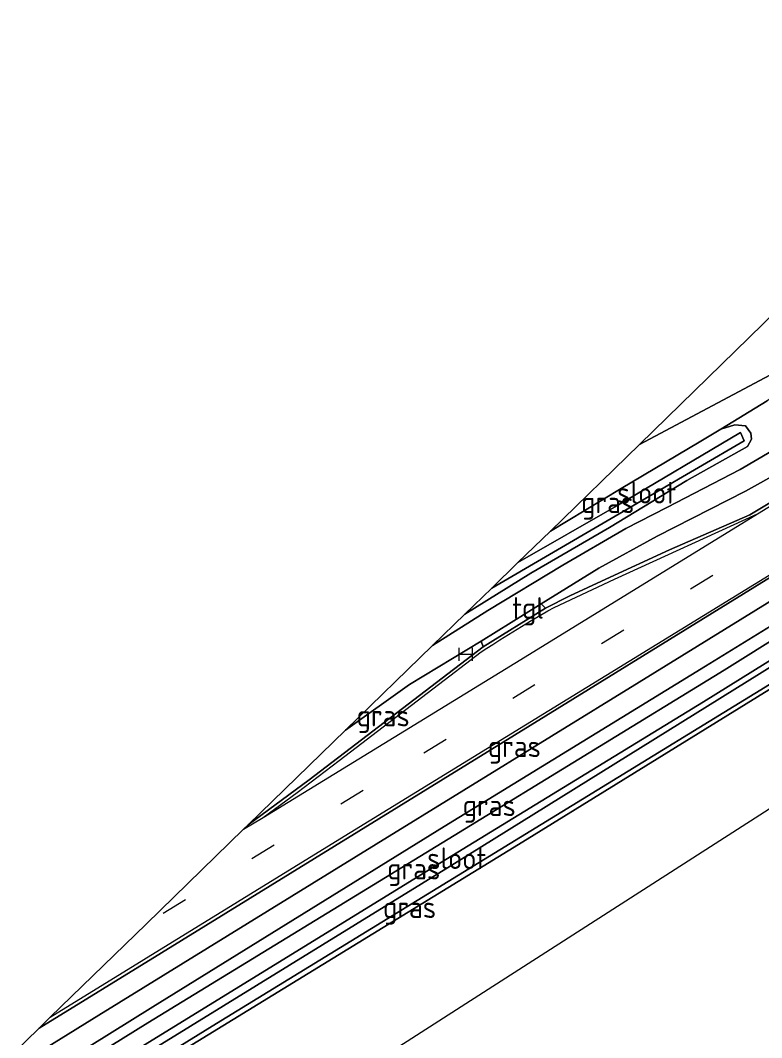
# Model space of a CAD drawing. Extents: x 253736 to 255979, y 477184 to 479215.
# Drawn here: x 255466.4 to 255551.7, y 478758 to 478874.9 of the extents above; entities that cross this region are included whole.
import ezdxf
from ezdxf.enums import TextEntityAlignment as Align

# ---------------------------------------------------------------- set-up
doc = ezdxf.new("R2010")
doc.units = 0
doc.linetypes.add('39strp', pattern=[12, 3, -9])
for name, color, linetype, lineweight in [('af-bs-rasterhekwerk', 8, 'hekwerk', 18), ('bp-b5-grasland', 8, 'Continuous', 18), ('bp-b5-houtwal', 8, 'houtwal', 18), ('gw-bs-insteekwatergang', 8, 'Continuous', 18), ('kd-bs-opnamedtmgrens', 8, 'Continuous', 18), ('mk-bs-39streep 0.15', 8, '39strp', 18), ('mk-bs-streep 0.15', 8, 'Continuous', 18), ('og-b5-grond_ingericht', 8, 'Continuous', 18), ('og-b5-water', 8, 'Continuous', 18), ('og-bs-hoogtelijn', 8, 'Continuous', 18), ('og-bs-inrichtingselement', 8, 'Continuous', 18), ('og-bs-terreinafscheiding', 8, 'Continuous', 18), ('vh-b5-verh_soort', 8, 'Continuous', 18), ('wh-bs-waterlijn', 8, 'Continuous', 18)]:
    doc.layers.add(name, color=color, linetype=linetype, lineweight=lineweight)
doc.styles.add('rtw_iso', font='isocp.shx')
doc.linetypes.add('hekwerk', pattern='A,7,-1.5,[1,RTW.shx,S=0.75,R=0,X=0,Y=0],-1.5', length=10)
doc.linetypes.add('houtwal', pattern='A,8,-1,[1,RTW.shx,S=0.75,R=45,X=0,Y=0],-1,8,-1,[4,RTW.shx,S=0.75,R=0,X=0,Y=0],-1', length=20)

# ---------------------------------------------------------------- blocks, each defined once
blk = doc.blocks.new('dtbattr-r')
at = {"style": 'rtw_iso'}
blk.add_attdef('TAG', text='', height=2.5, dxfattribs=at).set_placement((0, 0), align=Align.MIDDLE_CENTER)
blk = doc.blocks.new('halte')
for p, q in [((-0.75, -0.75), (-0.75, 0.75)), ((0.75, 0), (-0.75, 0)), ((0.75, 0.75), (0.75, -0.75))]:
    blk.add_line(p, q)

msp = doc.modelspace()

# ---------------------------------------------------------------- linework, layer by layer
at = {"layer": 'af-bs-rasterhekwerk'}
for points in [[(255537.66, 478826.168, 25.475), (255580.951, 478849.166, 25.91)], [(255584.1, 478813.996, 25.583), (255583.266, 478817.018, 25.523), (255555.98, 478800.068, 25.328), (255524.237, 478780.483, 25.034), (255476.533, 478751.217, 24.899), (255432.976, 478724.396, 24.695)]]:
    msp.add_polyline3d(points, dxfattribs=at)
at = {"layer": 'bp-b5-grasland'}
for points in [[(255581.767, 478837.492, 25.937), (255556.382, 478821.684, 25.958), (255550.363, 478818.095, 25.967), (255541.128, 478814.07, 25.883), (255533.779, 478810.696, 25.775), (255529.648, 478808.772, 25.739), (255526.836, 478807.368, 25.721), (255526.366, 478807.848, 25.586), (255532.98, 478811.942, 25.631), (255539.719, 478815.627, 25.691), (255549.874, 478820.817, 25.79), (255558.338, 478825.519, 25.79), (255581.801, 478839.891, 25.787)], [(255517.562, 478806.644, 25.337), (255520.666, 478809.659, 24.593), (255533.961, 478817.399, 24.593), (255549.709, 478826.573, 24.593), (255549.273, 478827.563, 24.593), (255535.047, 478819.12, 24.593), (255523.676, 478812.582, 24.593), (255527.416, 478816.216, 25.277), (255535.562, 478821.118, 25.451), (255544.526, 478826.451, 25.604), (255547.019, 478827.932, 25.652), (255548.624, 478828.435, 25.601), (255549.866, 478828.309, 25.598), (255550.493, 478827.462, 25.619), (255550.558, 478826.788, 25.622), (255550.088, 478825.926, 25.64), (255543.133, 478822.018, 25.601), (255534.23, 478816.613, 25.544), (255525.175, 478811.392, 25.43)], [(255460.815, 478751.515, 25.389), (255468.585, 478759.065, 25.725), (255482.653, 478767.733, 25.775), (255520.178, 478790.819, 25.781), (255552.751, 478810.927, 25.892), (255571.541, 478822.308, 25.853), (255584.221, 478827.448, 25.787), (255559.053, 478812.068, 25.688), (255537.643, 478798.845, 25.598), (255507.386, 478780.205, 25.49), (255475.451, 478760.547, 25.445)], [(255583.716, 478817.347, 25.484), (255583.266, 478817.018, 25.523), (255555.98, 478800.068, 25.328), (255524.237, 478780.483, 25.034), (255476.533, 478751.217, 24.899), (255432.976, 478724.396, 24.695), (255434.627, 478726.076, 24.633), (255453.024, 478737.409, 24.77), (255489.008, 478759.601, 24.89), (255529.933, 478784.662, 25.037), (255553.808, 478799.308, 25.268), (255572.099, 478810.51, 25.346), (255582.873, 478817.42, 25.352), (255583.215, 478817.55, 25.346)], [(255519.665, 478802.894, 25.73), (255499.668, 478787.599, 25.769), (255492.648, 478782.44, 25.72), (255503.851, 478793.324, 25.481), (255511.221, 478798.554, 25.529), (255519.451, 478803.55, 25.592)]]:
    msp.add_polyline3d(points, close=True, dxfattribs=at)
for points in [[(255560.733, 478830, 25.664), (255549.264, 478823.294, 25.688), (255540.826, 478818.912, 25.679), (255536.098, 478816.524, 25.604), (255528.857, 478812.31, 25.499), (255520.224, 478807.084, 25.457), (255513.862, 478803.049, 25.445), (255517.562, 478806.644, 25.337), (255525.175, 478811.392, 25.43), (255534.23, 478816.613, 25.544), (255543.133, 478822.018, 25.601), (255550.088, 478825.926, 25.64), (255550.558, 478826.788, 25.622), (255550.493, 478827.462, 25.619), (255549.866, 478828.309, 25.598), (255548.624, 478828.435, 25.601), (255547.019, 478827.932, 25.652), (255552.374, 478831.188, 25.691)], [(255448.121, 478739.185, 25.119), (255481.101, 478759.663, 25.271), (255516.332, 478781.206, 25.313), (255547.399, 478800.202, 25.478), (255576.411, 478818.339, 25.634), (255586.65, 478824.341, 25.673), (255587.438, 478824.733, 25.676), (255588.22, 478824.299, 25.667), (255588.841, 478823.466, 25.667), (255589.22, 478822.571, 25.673), (255589.09, 478821.536, 25.676), (255588.573, 478821.018, 25.574), (255587.44, 478820.171, 25.511), (255587.282, 478819.932, 25.484), (255583.716, 478817.347, 25.484), (255583.215, 478817.55, 25.346), (255582.873, 478817.42, 25.352), (255572.099, 478810.51, 25.346), (255553.808, 478799.308, 25.268), (255529.933, 478784.662, 25.037), (255489.008, 478759.601, 24.89), (255453.024, 478737.409, 24.77)], [(255438.676, 478730.008, 23.591), (255474.61, 478752.258, 23.705), (255516.37, 478777.992, 23.804), (255565.465, 478808.489, 23.906), (255582.915, 478818.808, 24.008), (255583.501, 478818.898, 23.996), (255583.9, 478818.658, 23.993), (255584.245, 478818.264, 23.993), (255584.486, 478818.222, 23.993), (255584.756, 478818.428, 23.987), (255584.873, 478819.047, 23.984), (255584.968, 478820.148, 23.987), (255585.404, 478820.796, 24.02), (255588.041, 478822.648, 24.071), (255587.772, 478823.187, 24.071), (255572.609, 478813.698, 23.996), (255545.044, 478796.572, 23.951), (255513.497, 478777.288, 23.825), (255474.3, 478753.182, 23.78), (255441.946, 478733.185, 23.712)], [(255576.411, 478818.339, 25.634), (255547.399, 478800.202, 25.478), (255516.332, 478781.206, 25.313), (255481.101, 478759.663, 25.271), (255448.121, 478739.185, 25.119)], [(255452.33, 478743.273, 25.196), (255481.655, 478761.491, 25.343), (255515.202, 478782.249, 25.4), (255545.273, 478800.669, 25.571), (255562.723, 478811.426, 25.583)]]:
    msp.add_polyline3d(points, dxfattribs=at)
at = {"layer": 'bp-b5-houtwal'}
msp.add_polyline3d([(255562.527, 478832.702, 25.712), (255562.547, 478833.925, 25.709), (255561.917, 478834.911, 25.709), (255560.767, 478835.315, 25.721), (255559.691, 478835.061, 25.763), (255555.003, 478832.776, 25.694), (255552.949, 478831.581, 25.691), (255552.374, 478831.188, 25.691), (255547.019, 478827.932, 25.652), (255544.526, 478826.451, 25.604), (255535.562, 478821.118, 25.451), (255527.416, 478816.216, 25.277), (255537.66, 478826.168, 25.475), (255580.951, 478849.166, 25.91), (255582.358, 478844.895, 25.871)], close=True, dxfattribs=at)
at = {"layer": 'gw-bs-insteekwatergang'}
for points in [[(255517.562, 478806.644, 25.337), (255525.175, 478811.392, 25.43), (255534.23, 478816.613, 25.544), (255543.133, 478822.018, 25.601), (255550.088, 478825.926, 25.64), (255550.558, 478826.788, 25.622), (255550.493, 478827.462, 25.619), (255549.866, 478828.309, 25.598), (255548.624, 478828.435, 25.601), (255547.019, 478827.932, 25.652), (255544.526, 478826.451, 25.604), (255535.562, 478821.118, 25.451), (255527.416, 478816.216, 25.277)], [(255576.411, 478818.339, 25.634), (255547.399, 478800.202, 25.478), (255516.332, 478781.206, 25.313), (255481.101, 478759.663, 25.271), (255448.121, 478739.185, 25.119)], [(255453.024, 478737.409, 24.77), (255489.008, 478759.601, 24.89), (255529.933, 478784.662, 25.037), (255553.808, 478799.308, 25.268)]]:
    msp.add_polyline3d(points, dxfattribs=at)
at = {"layer": 'kd-bs-opnamedtmgrens'}
msp.add_polyline3d([(255628.676, 478914.962, 25.524), (255580.46, 478867.89, 25.623), (255579.147, 478866.609, 25.778), (255576.239, 478863.769, 25.784), (255575.541, 478863.087, 25.816), (255537.66, 478826.168, 25.475), (255527.416, 478816.216, 25.277), (255523.676, 478812.582, 24.593), (255520.666, 478809.659, 24.593), (255517.562, 478806.644, 25.337), (255513.862, 478803.049, 25.445), (255503.851, 478793.324, 25.481), (255492.648, 478782.44, 25.72), (255492.111, 478781.918, 25.694), (255480.895, 478771.023, 25.901), (255469.871, 478760.315, 25.685), (255468.585, 478759.065, 25.725), (255460.815, 478751.515, 25.389)], dxfattribs=at)
at = {"layer": 'mk-bs-39streep 0.15'}
msp.add_polyline3d([(255653.799, 478877.249, 26.15), (255600.875, 478844.771, 26.045), (255556.314, 478817.386, 25.985), (255505.858, 478786.374, 25.82), (255480.895, 478771.023, 25.901)], dxfattribs=at)
at = {"layer": 'mk-bs-streep 0.15'}
for points in [[(255492.111, 478781.918, 25.694), (255494.379, 478783.276, 25.724), (255524.52, 478801.765, 25.835), (255551.247, 478818.211, 25.916), (255572.556, 478831.292, 25.925), (255581.938, 478837.054, 26.015)], [(255469.871, 478760.315, 25.685), (255502.199, 478780.214, 25.679), (255533.813, 478799.611, 25.778), (255565.333, 478818.963, 25.835), (255583.642, 478830.194, 25.931)], [(255494.379, 478783.276, 25.724), (255498.26, 478786.143, 25.73), (255503.105, 478789.815, 25.715), (255515.84, 478799.571, 25.724), (255519.451, 478802.347, 25.712), (255520.098, 478802.756, 25.715), (255520.796, 478803.181, 25.715), (255521.603, 478803.707, 25.73), (255525.102, 478805.874, 25.742), (255526.29, 478806.552, 25.73), (255527.124, 478807.049, 25.721), (255527.838, 478807.423, 25.721), (255534.803, 478810.696, 25.796), (255551.247, 478818.211, 25.916)]]:
    msp.add_polyline3d(points, dxfattribs=at)
at = {"layer": 'og-b5-grond_ingericht'}
for points in [[(255580.951, 478849.166, 25.91), (255537.66, 478826.168, 25.475), (255575.541, 478863.087, 25.816)], [(255584.1, 478813.996, 25.583), (255585.399, 478809.926, 25.535), (255586.107, 478806.605, 25.415), (255597.001, 478769.856, 25.412), (255570.809, 478746.348, 25.193), (255568.117, 478743.853, 25.379), (255551.17, 478728.152, 25.166), (255456.402, 478637.687, 24.479), (255439.648, 478619.324, 24.401), (255430.779, 478626.669, 24.476), (255422.689, 478633.554, 24.374), (255406.752, 478646.642, 24.29), (255389.451, 478661.158, 24.287), (255378.341, 478670.25, 24.23), (255387.302, 478677.915, 24.349), (255432.976, 478724.396, 24.695), (255476.533, 478751.217, 24.899), (255524.237, 478780.483, 25.034), (255555.98, 478800.068, 25.328), (255583.266, 478817.018, 25.523)]]:
    msp.add_polyline3d(points, close=True, dxfattribs=at)
at = {"layer": 'og-b5-water'}
for points in [[(255520.666, 478809.659, 24.593), (255523.676, 478812.582, 24.593), (255535.047, 478819.12, 24.593), (255549.273, 478827.563, 24.593), (255549.709, 478826.573, 24.593), (255533.961, 478817.399, 24.593)], [(255438.676, 478730.008, 23.591), (255441.946, 478733.185, 23.712), (255474.3, 478753.182, 23.78), (255513.497, 478777.288, 23.825), (255545.044, 478796.572, 23.951), (255572.609, 478813.698, 23.996), (255587.772, 478823.187, 24.071), (255588.041, 478822.648, 24.071), (255585.404, 478820.796, 24.02), (255584.968, 478820.148, 23.987), (255584.873, 478819.047, 23.984), (255584.756, 478818.428, 23.987), (255584.486, 478818.222, 23.993), (255584.245, 478818.264, 23.993), (255583.9, 478818.658, 23.993), (255583.501, 478818.898, 23.996), (255582.915, 478818.808, 24.008), (255565.465, 478808.489, 23.906), (255516.37, 478777.992, 23.804), (255474.61, 478752.258, 23.705)]]:
    msp.add_polyline3d(points, close=True, dxfattribs=at)
at = {"layer": 'og-bs-hoogtelijn'}
msp.add_polyline3d([(255421.711, 478700.382, 24.536), (255568.444, 478794.444, 25.136), (255577.764, 478768.195, 25.283), (255521.936, 478730.779, 24.947), (255450.414, 478682.844, 24.509), (255413.781, 478658.292, 24.335), (255438.145, 478639.365, 24.401), (255478.379, 478666.33, 24.569)], dxfattribs=at)
at = {"layer": 'og-bs-terreinafscheiding'}
for points in [[(255503.851, 478793.324, 25.481), (255511.221, 478798.554, 25.529), (255519.451, 478803.55, 25.592), (255526.366, 478807.848, 25.586), (255532.98, 478811.942, 25.631), (255539.719, 478815.627, 25.691), (255549.874, 478820.817, 25.79), (255558.338, 478825.519, 25.79), (255581.801, 478839.891, 25.787), (255591.498, 478845.991, 25.796), (255601.842, 478852.47, 25.763), (255629.593, 478869.628, 25.844), (255650.582, 478882.078, 25.945)], [(255492.648, 478782.44, 25.72), (255499.668, 478787.599, 25.769), (255519.665, 478802.894, 25.73), (255526.836, 478807.368, 25.721), (255529.648, 478808.772, 25.739), (255533.779, 478810.696, 25.775), (255541.128, 478814.07, 25.883), (255550.363, 478818.095, 25.967), (255556.382, 478821.684, 25.958), (255581.767, 478837.492, 25.937), (255593.696, 478844.901, 25.958), (255623.376, 478863.057, 25.997), (255651.658, 478880.463, 26.003)], [(255468.585, 478759.065, 25.725), (255482.653, 478767.733, 25.775), (255520.178, 478790.819, 25.781), (255552.751, 478810.927, 25.892), (255571.541, 478822.308, 25.853), (255595.518, 478837.001, 25.919), (255618.242, 478851.03, 25.946), (255625.375, 478855.448, 25.907), (255635.764, 478861.63, 25.955), (255655.836, 478874.191, 26.013)], [(255657.15, 478872.219, 25.955), (255640.857, 478862.514, 25.835), (255635.338, 478859.101, 25.901), (255627.725, 478854.393, 25.907), (255626.198, 478853.448, 25.895), (255606.825, 478841.622, 25.82), (255595.716, 478834.73, 25.808), (255584.221, 478827.448, 25.787), (255559.053, 478812.068, 25.688), (255537.643, 478798.845, 25.598), (255507.386, 478780.205, 25.49), (255475.451, 478760.547, 25.445), (255460.815, 478751.515, 25.389)], [(255452.33, 478743.273, 25.196), (255481.655, 478761.491, 25.343), (255515.202, 478782.249, 25.4), (255545.273, 478800.669, 25.571), (255562.723, 478811.426, 25.583), (255586.928, 478826.167, 25.712), (255593.701, 478830.39, 25.718), (255616.438, 478844.618, 25.76), (255627.832, 478851.721, 25.85), (255628.603, 478851.853, 25.832), (255630.281, 478852.88, 25.799), (255635.237, 478855.977, 25.85), (255646.723, 478862.973, 25.826), (255649.014, 478864.539, 25.802), (255651.562, 478866.109, 25.739), (255654, 478867.623, 25.748), (255656.634, 478869.14, 25.775), (255658.544, 478870.126, 25.777)], [(255576.239, 478863.769, 25.784), (255583.046, 478847.682, 25.781), (255583.605, 478844.15, 25.76), (255579.783, 478841.425, 25.787), (255572.364, 478836.872, 25.739), (255560.733, 478830, 25.664), (255549.264, 478823.294, 25.688), (255540.826, 478818.912, 25.679), (255536.098, 478816.524, 25.604), (255528.857, 478812.31, 25.499), (255520.224, 478807.084, 25.457), (255513.862, 478803.049, 25.445)], [(255547.019, 478827.932, 25.652), (255552.374, 478831.188, 25.691)], [(255526.836, 478807.368, 25.721), (255526.366, 478807.848, 25.586)], [(255519.451, 478803.55, 25.592), (255519.665, 478802.894, 25.73)]]:
    msp.add_polyline3d(points, dxfattribs=at)
at = {"layer": 'vh-b5-verh_soort'}
for points in [[(255646.723, 478862.973, 25.826), (255635.237, 478855.977, 25.85), (255630.281, 478852.88, 25.799), (255628.603, 478851.853, 25.832), (255627.832, 478851.721, 25.85), (255616.438, 478844.618, 25.76), (255593.701, 478830.39, 25.718), (255586.928, 478826.167, 25.712), (255562.723, 478811.426, 25.583), (255545.273, 478800.669, 25.571), (255515.202, 478782.249, 25.4), (255481.655, 478761.491, 25.343), (255452.33, 478743.273, 25.196)], [(255460.815, 478751.515, 25.389), (255475.451, 478760.547, 25.445), (255507.386, 478780.205, 25.49), (255537.643, 478798.845, 25.598), (255559.053, 478812.068, 25.688), (255584.221, 478827.448, 25.787), (255595.716, 478834.73, 25.808), (255606.825, 478841.622, 25.82), (255626.198, 478853.448, 25.895), (255627.725, 478854.393, 25.907), (255635.338, 478859.101, 25.901), (255640.857, 478862.514, 25.835)], [(255558.338, 478825.519, 25.79), (255549.874, 478820.817, 25.79), (255539.719, 478815.627, 25.691), (255532.98, 478811.942, 25.631), (255526.366, 478807.848, 25.586), (255519.451, 478803.55, 25.592), (255511.221, 478798.554, 25.529), (255503.851, 478793.324, 25.481), (255513.862, 478803.049, 25.445), (255520.224, 478807.084, 25.457), (255528.857, 478812.31, 25.499), (255536.098, 478816.524, 25.604), (255540.826, 478818.912, 25.679), (255549.264, 478823.294, 25.688), (255560.733, 478830, 25.664)], [(255552.751, 478810.927, 25.892), (255520.178, 478790.819, 25.781), (255482.653, 478767.733, 25.775), (255468.585, 478759.065, 25.725), (255469.871, 478760.315, 25.685), (255480.895, 478771.023, 25.901), (255492.111, 478781.918, 25.694), (255492.648, 478782.44, 25.72), (255499.668, 478787.599, 25.769), (255519.665, 478802.894, 25.73), (255526.836, 478807.368, 25.721), (255529.648, 478808.772, 25.739), (255533.779, 478810.696, 25.775), (255541.128, 478814.07, 25.883), (255550.363, 478818.095, 25.967), (255556.382, 478821.684, 25.958)]]:
    msp.add_polyline3d(points, dxfattribs=at)
msp.add_polyline3d([(255526.836, 478807.368, 25.721), (255519.665, 478802.894, 25.73), (255519.451, 478803.55, 25.592), (255526.366, 478807.848, 25.586)], close=True, dxfattribs=at)
at = {"layer": 'wh-bs-waterlijn'}
for points in [[(255523.676, 478812.582, 24.593), (255535.047, 478819.12, 24.593), (255549.273, 478827.563, 24.593), (255549.709, 478826.573, 24.593), (255533.961, 478817.399, 24.593), (255520.666, 478809.659, 24.593)], [(255438.676, 478730.008, 23.591), (255474.61, 478752.258, 23.705), (255516.37, 478777.992, 23.804), (255565.465, 478808.489, 23.906), (255582.915, 478818.808, 24.008), (255583.501, 478818.898, 23.996), (255583.9, 478818.658, 23.993), (255584.245, 478818.264, 23.993), (255584.486, 478818.222, 23.993), (255584.756, 478818.428, 23.987), (255584.873, 478819.047, 23.984), (255584.968, 478820.148, 23.987), (255585.404, 478820.796, 24.02), (255588.041, 478822.648, 24.071), (255587.772, 478823.187, 24.071), (255572.609, 478813.698, 23.996), (255545.044, 478796.572, 23.951), (255513.497, 478777.288, 23.825), (255474.3, 478753.182, 23.78), (255441.946, 478733.185, 23.712)]]:
    msp.add_polyline3d(points, dxfattribs=at)

# ---------------------------------------------------------------- block references
at = {"layer": 'bp-b5-grasland'}
ref = msp.add_blockref('dtbattr-r', (255530.953125, 478817.53125, 25.24355), dxfattribs=at)
ref.add_attrib('TAG', 'gras', dxfattribs={"layer": '0', "height": 2.5, "style": 'rtw_iso'}).set_placement((255530.953125, 478817.53125, 25.24355), align=Align.BOTTOM_LEFT)
ref = msp.add_blockref('dtbattr-r', (255505.117188, 478793, 25.650143), dxfattribs=at)
ref.add_attrib('TAG', 'gras', dxfattribs={"layer": '0', "height": 2.5, "style": 'rtw_iso'}).set_placement((255505.117188, 478793, 25.650143), align=Align.BOTTOM_LEFT)
ref = msp.add_blockref('dtbattr-r', (255520.21875, 478789.46875, 25.651), dxfattribs=at)
ref.add_attrib('TAG', 'gras', dxfattribs={"layer": '0', "height": 2.5, "style": 'rtw_iso'}).set_placement((255520.21875, 478789.46875, 25.651), align=Align.BOTTOM_LEFT)
ref = msp.add_blockref('dtbattr-r', (255517.320312, 478782.6875, 25.55637), dxfattribs=at)
ref.add_attrib('TAG', 'gras', dxfattribs={"layer": '0', "height": 2.5, "style": 'rtw_iso'}).set_placement((255517.320312, 478782.6875, 25.55637), align=Align.BOTTOM_LEFT)
ref = msp.add_blockref('dtbattr-r', (255508.640625, 478775.40625, 24.713614), dxfattribs=at)
ref.add_attrib('TAG', 'gras', dxfattribs={"layer": '0', "height": 2.5, "style": 'rtw_iso'}).set_placement((255508.640625, 478775.40625, 24.713614), align=Align.BOTTOM_LEFT)
ref = msp.add_blockref('dtbattr-r', (255508.15625, 478770.96875, 25.139267), dxfattribs=at)
ref.add_attrib('TAG', 'gras', dxfattribs={"layer": '0', "height": 2.5, "style": 'rtw_iso'}).set_placement((255508.15625, 478770.96875, 25.139267), align=Align.BOTTOM_LEFT)
at = {"layer": 'og-b5-water'}
ref = msp.add_blockref('dtbattr-r', (255535.101562, 478818.625, 24.593), dxfattribs=at)
ref.add_attrib('TAG', 'sloot', dxfattribs={"layer": '0', "height": 2.5, "style": 'rtw_iso'}).set_placement((255535.101562, 478818.625, 24.593), align=Align.BOTTOM_LEFT)
ref = msp.add_blockref('dtbattr-r', (255513.242188, 478776.59375, 23.903048), dxfattribs=at)
ref.add_attrib('TAG', 'sloot', dxfattribs={"layer": '0', "height": 2.5, "style": 'rtw_iso'}).set_placement((255513.242188, 478776.59375, 23.903048), align=Align.BOTTOM_LEFT)
at = {"layer": 'og-bs-inrichtingselement'}
msp.add_blockref('halte', (255517.668, 478802.027, 25.55), dxfattribs=at)
at = {"layer": 'vh-b5-verh_soort'}
ref = msp.add_blockref('dtbattr-r', (255523.007812, 478805.375, 25.67), dxfattribs=at)
ref.add_attrib('TAG', 'tgl', dxfattribs={"layer": '0', "height": 2.5, "style": 'rtw_iso'}).set_placement((255523.007812, 478805.375, 25.67), align=Align.BOTTOM_LEFT)

doc.saveas('drawing.dxf')
